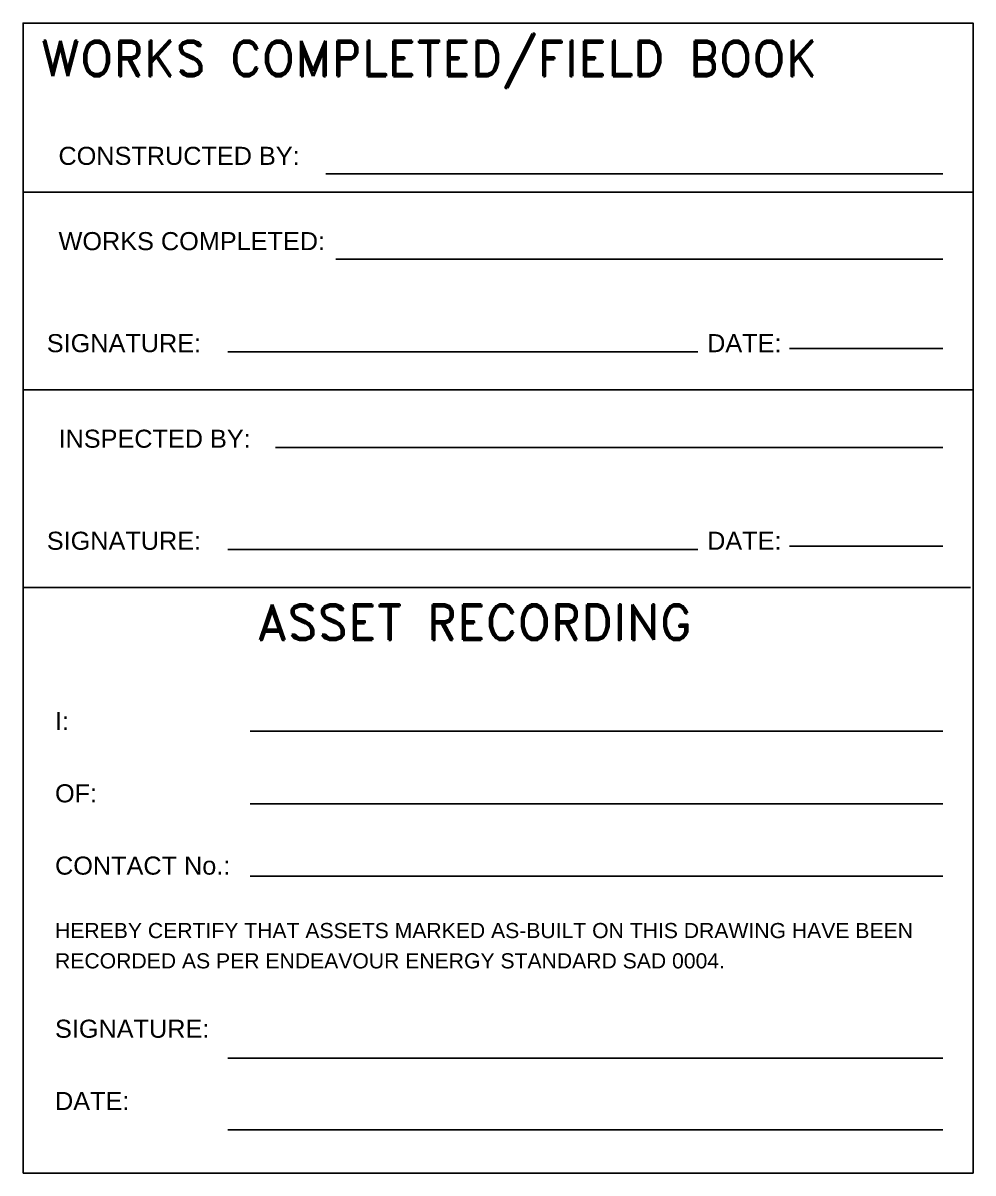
# Model space of a CAD drawing. Header units: metres. Extents: x -898 to 2770, y -622 to 757.
# Drawn here: x -898.2 to -804.1, y 393.6 to 507.6 of the extents above; entities that cross this region are included whole.
import ezdxf
from ezdxf.enums import TextEntityAlignment as Align

# ---------------------------------------------------------------- set-up
doc = ezdxf.new("R2010")
doc.units = ezdxf.units.M
doc.layers.get('0').update_dxf_attribs({"color": 6})
doc.styles.add('Elec', font='romand__.ttf')
doc.styles.get("Standard").update_dxf_attribs({"font": 'arial.ttf'})

# ---------------------------------------------------------------- blocks, each defined once
blk = doc.blocks.new('*U92')
at = {"color": 7, "linetype": 'Continuous', "lineweight": -3}
for p, q in [((30, 99), (91.13, 99)), ((31, 90.55), (91.13, 90.55)), ((20.3, 81.37), (66.83, 81.37)), ((75.92, 81.71), (91.13, 81.71)), ((25, 71.88), (91.13, 71.88)), ((20.3, 61.78), (66.83, 61.78)), ((75.92, 62.13), (91.13, 62.13)), ((22.5, 43.79), (91.13, 43.79)), ((22.5, 36.59), (91.13, 36.59)), ((22.5, 29.42), (91.13, 29.42)), ((20.3, 11.37), (91.13, 11.37)), ((20.3, 4.28), (91.13, 4.28))]:
    blk.add_line(p, q, dxfattribs=at)
at = {"lineweight": -3}
for p, q in [((94.11, 97.2), (0, 97.2)), ((94.11, 77.62), (0, 77.62)), ((93.87, 58.03), (0, 58.03))]:
    blk.add_line(p, q, dxfattribs=at)
blk.add_lwpolyline([(0, 0), (94.11, 0), (94.11, 113.95), (0, 113.95)], close=True, dxfattribs=at)
at = {"color": 7, "lineweight": -3, "style": 'Elec'}
blk.add_text('WORKS COMPLETED/FIELD BOOK', height=3.5, dxfattribs=at).set_placement((1.75, 110.45), align=Align.MIDDLE_LEFT)
at = {"color": 7, "lineweight": -3}
for s, p in [('CONSTRUCTED BY:', (3.51, 100.79)), ('WORKS COMPLETED:', (3.52, 92.34)), ('INSPECTED BY:', (3.52, 72.76))]:
    blk.add_text(s, height=1.79, dxfattribs=at).set_placement(p, align=Align.MIDDLE_LEFT)
for s, p in [('SIGNATURE:', (10, 82.23)), ('DATE:', (71.45, 82.23)), ('SIGNATURE:', (10, 62.65)), ('DATE:', (71.45, 62.65))]:
    blk.add_text(s, height=1.79, dxfattribs=at).set_placement(p, align=Align.MIDDLE_CENTER)
at = {"color": 7, "lineweight": -3, "style": 'Elec'}
blk.add_text('ASSET RECORDING', height=3.5, dxfattribs=at).set_placement((23.19, 56.32), align=Align.TOP_LEFT)
at = {"color": 7, "lineweight": -3, "insert": (3.17, 45.68), "char_height": 1.79, "width": 89.6105, "attachment_point": 1, "line_spacing_factor": 1.2}
blk.add_mtext('I:\\P\\POF:\\P\\PCONTACT No.:\\P{\\H0.83799x;\\PHEREBY CERTIFY THAT ASSETS MARKED AS-BUILT ON THIS DRAWING HAVE BEEN\\PRECORDED AS PER ENDEAVOUR ENERGY STANDARD SAD 0004.}\\P\\PSIGNATURE:\\P\\PDATE:', dxfattribs=at)
at = {"color": 7, "lineweight": -3}
for tag, p in [('CONSTRUCTEDBY', (32.92, 99.87)), ('WORKSCOMPLETED', (32.93, 91.44)), ('SIGNATURE', (23.86, 81.87)), ('DATE', (77.31, 82.21)), ('INSPECTEDBY', (25.68, 72.38)), ('SIGNATURE', (24.59, 62.28)), ('DATE', (77.75, 62.63)), ('ASSETRECORD', (28.77, 44.53)), ('ASSETRECORDOF', (28.5, 37.33)), ('CONTACTNO', (28.5, 30.15)), ('SIGNATURE', (31.79, 12.95)), ('DATE', (32, 5.02))]:
    blk.add_attdef(tag, p, '', height=1.79, dxfattribs=at)

msp = doc.modelspace()

# ---------------------------------------------------------------- block references
msp.add_blockref('*U92', (-898.24, 393.62))

doc.saveas('drawing.dxf')
